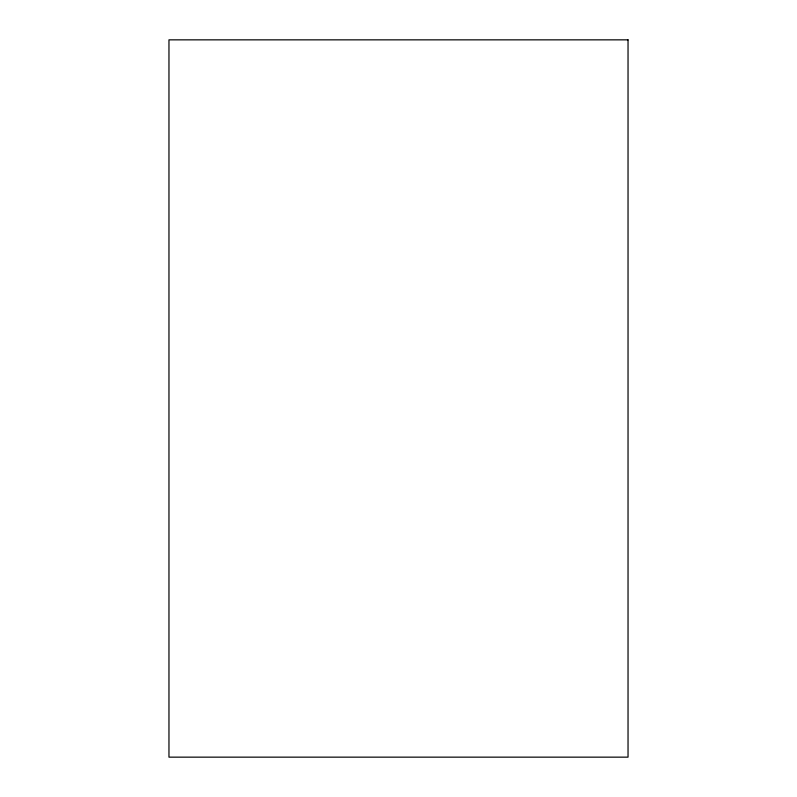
<?xml version="1.0" encoding="UTF-8"?>
<svg xmlns="http://www.w3.org/2000/svg" width="797" height="797" viewBox="0 0 797 797"><rect width="100%" height="100%" fill="white"/><g stroke="black" fill="none" stroke-linecap="round" stroke-linejoin="round"><path stroke-width="1.2" d="M628.036 39.85L168.964 39.85L168.964 757.15L628.036 757.15L628.036 39.85"/></g></svg>
